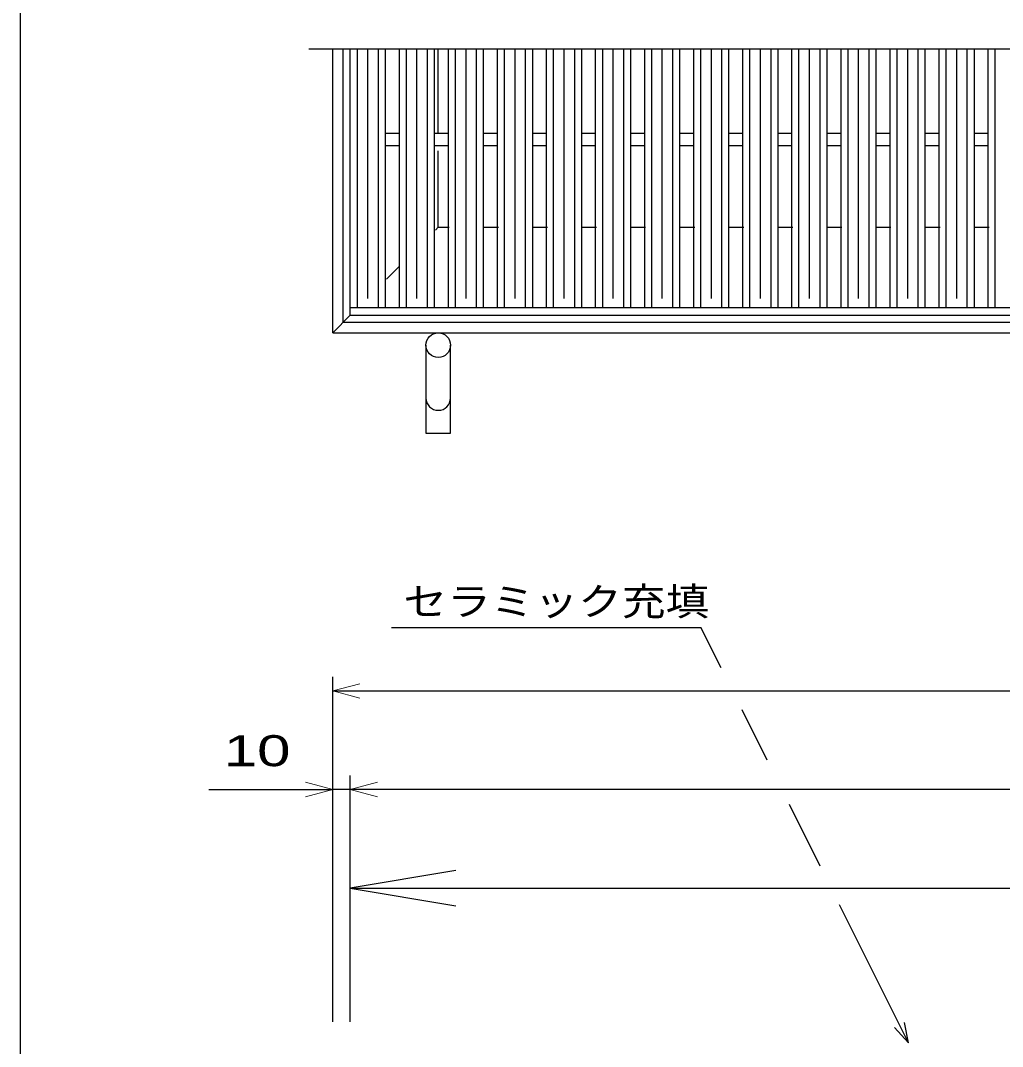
# Model space of a CAD drawing. Units: millimetres, scale not verified. Extents: x -4763 to 1379, y -3371 to 847.
# Drawn here: x -1389 to -830, y -634 to -51 of the extents above; entities that cross this region are included whole.
import ezdxf
from ezdxf.enums import TextEntityAlignment as Align

# ---------------------------------------------------------------- set-up
doc = ezdxf.new("R2010")
doc.units = ezdxf.units.MM
doc.header["$LTSCALE"] = 8
for name, color, linetype, lineweight in [('0_2', 150, 'Continuous', 25), ('16', 3, 'Continuous', 25), ('19', 6, 'Continuous', 25), ('22', 4, 'Continuous', 25)]:
    doc.layers.add(name, color=color, linetype=linetype, lineweight=lineweight)
doc.styles.add('ベクトル', font='')
doc.styles.get('ベクトル').set_extended_font_data('ベクトル')

# ---------------------------------------------------------------- blocks, each defined once
blk = doc.blocks.new('open_arrow')
at = {"color": 0, "linetype": 'Continuous', "lineweight": -2}
blk.add_lwpolyline([(7.5, 1.25), (0, 0), (7.5, -1.25)], dxfattribs=at)

msp = doc.modelspace()

# ---------------------------------------------------------------- linework, layer by layer
at = {"layer": '0_2'}
msp.add_line((-1388.8, -912.8), (-1388.8, 847.2), dxfattribs=at)
at = {"layer": '16'}
for p, q in [((-1224.8, -67.3), (-283.632, -67.3)), ((-1201.3, -214.3), (-1201.3, -67.3)), ((-1197.3, -214.3), (-1197.3, -67.3)), ((-1191.3, -209.3), (-1191.3, -67.3)), ((-1185.3, -214.3), (-1185.3, -67.3)), ((-1181.3, -214.3), (-1181.3, -67.3)), ((-1173.4, -214.3), (-1173.4, -67.3)), ((-1169.4, -214.3), (-1169.4, -67.3)), ((-1163.4, -209.3), (-1163.4, -67.3)), ((-1157.4, -214.3), (-1157.4, -67.3)), ((-1153.4, -214.3), (-1153.4, -67.3)), ((-1145.5, -214.3), (-1145.5, -67.3)), ((-1141.5, -214.3), (-1141.5, -67.3)), ((-1135.5, -209.3), (-1135.5, -67.3)), ((-1129.5, -214.3), (-1129.5, -67.3)), ((-1125.5, -214.3), (-1125.5, -67.3)), ((-1117.6, -214.3), (-1117.6, -67.3)), ((-1113.6, -214.3), (-1113.6, -67.3)), ((-1107.6, -209.3), (-1107.6, -67.3)), ((-1101.6, -214.3), (-1101.6, -67.3)), ((-1097.6, -214.3), (-1097.6, -67.3)), ((-1089.7, -214.3), (-1089.7, -67.3)), ((-1085.7, -214.3), (-1085.7, -67.3)), ((-1079.7, -209.3), (-1079.7, -67.3)), ((-1073.7, -214.3), (-1073.7, -67.3)), ((-1069.7, -214.3), (-1069.7, -67.3)), ((-1061.8, -214.3), (-1061.8, -67.3)), ((-1057.8, -214.3), (-1057.8, -67.3)), ((-1051.8, -209.3), (-1051.8, -67.3)), ((-1045.8, -214.3), (-1045.8, -67.3)), ((-1041.8, -214.3), (-1041.8, -67.3)), ((-1033.9, -214.3), (-1033.9, -67.3)), ((-1029.9, -214.3), (-1029.9, -67.3)), ((-1023.9, -209.3), (-1023.9, -67.3)), ((-1017.9, -214.3), (-1017.9, -67.3)), ((-1013.9, -214.3), (-1013.9, -67.3)), ((-1006, -214.3), (-1006, -67.3)), ((-1002, -214.3), (-1002, -67.3)), ((-996, -209.3), (-996, -67.3)), ((-990, -214.3), (-990, -67.3)), ((-986, -214.3), (-986, -67.3)), ((-978.1, -214.3), (-978.1, -67.3)), ((-974.1, -214.3), (-974.1, -67.3)), ((-968.1, -209.3), (-968.1, -67.3)), ((-962.1, -214.3), (-962.1, -67.3)), ((-958.1, -214.3), (-958.1, -67.3)), ((-950.2, -214.3), (-950.2, -67.3)), ((-946.2, -214.3), (-946.2, -67.3)), ((-940.2, -209.3), (-940.2, -67.3)), ((-934.2, -214.3), (-934.2, -67.3)), ((-930.2, -214.3), (-930.2, -67.3)), ((-922.3, -214.3), (-922.3, -67.3)), ((-918.3, -214.3), (-918.3, -67.3)), ((-912.3, -209.3), (-912.3, -67.3)), ((-906.3, -214.3), (-906.3, -67.3)), ((-902.3, -214.3), (-902.3, -67.3)), ((-894.4, -214.3), (-894.4, -67.3)), ((-890.4, -214.3), (-890.4, -67.3)), ((-884.4, -209.3), (-884.4, -67.3)), ((-878.4, -214.3), (-878.4, -67.3)), ((-874.4, -214.3), (-874.4, -67.3)), ((-866.5, -214.3), (-866.5, -67.3)), ((-862.5, -214.3), (-862.5, -67.3)), ((-856.5, -209.3), (-856.5, -67.3)), ((-850.5, -214.3), (-850.5, -67.3)), ((-846.5, -214.3), (-846.5, -67.3)), ((-838.6, -214.3), (-838.6, -67.3)), ((-834.6, -214.3), (-834.6, -67.3)), ((-1181.3, -115.3), (-1173.4, -115.3)), ((-1153.4, -115.3), (-1145.5, -115.3)), ((-1125.5, -115.3), (-1117.6, -115.3)), ((-1097.6, -115.3), (-1089.7, -115.3)), ((-1069.7, -115.3), (-1061.8, -115.3)), ((-1041.8, -115.3), (-1033.9, -115.3)), ((-1013.9, -115.3), (-1006, -115.3)), ((-986, -115.3), (-978.1, -115.3)), ((-958.1, -115.3), (-950.2, -115.3)), ((-930.2, -115.3), (-922.3, -115.3)), ((-902.3, -115.3), (-894.4, -115.3)), ((-874.4, -115.3), (-866.5, -115.3)), ((-846.5, -115.3), (-838.6, -115.3)), ((-1181.3, -122.3), (-1173.4, -122.3)), ((-1153.4, -122.3), (-1145.5, -122.3)), ((-1125.5, -122.3), (-1117.6, -122.3)), ((-1097.6, -122.3), (-1089.7, -122.3)), ((-1069.7, -122.3), (-1061.8, -122.3)), ((-1041.8, -122.3), (-1033.9, -122.3)), ((-1013.9, -122.3), (-1006, -122.3)), ((-986, -122.3), (-978.1, -122.3)), ((-958.1, -122.3), (-950.2, -122.3)), ((-930.2, -122.3), (-922.3, -122.3)), ((-902.3, -122.3), (-894.4, -122.3)), ((-874.4, -122.3), (-866.5, -122.3)), ((-846.5, -122.3), (-838.6, -122.3)), ((-1201.3, -214.3), (-310.3, -214.3)), ((-1201.3, -218.8), (-1201.3, -214.3)), ((-1201.3, -214.3), (-1181.3, -214.3)), ((-1173.4, -214.3), (-1153.4, -214.3)), ((-1145.5, -214.3), (-1125.5, -214.3)), ((-1117.6, -214.3), (-1097.6, -214.3)), ((-1089.7, -214.3), (-1069.7, -214.3)), ((-1061.8, -214.3), (-1041.8, -214.3)), ((-1033.9, -214.3), (-1013.9, -214.3)), ((-1006, -214.3), (-986, -214.3)), ((-978.1, -214.3), (-958.1, -214.3)), ((-950.2, -214.3), (-930.2, -214.3)), ((-922.3, -214.3), (-902.3, -214.3)), ((-894.4, -214.3), (-874.4, -214.3)), ((-866.5, -214.3), (-846.5, -214.3)), ((-838.6, -214.3), (-818.6, -214.3)), ((-1201.3, -218.8), (-310.3, -218.8))]:
    msp.add_line(p, q, dxfattribs=at)
at = {"layer": '19'}
for p, q in [((-1211.3, -228.8), (-1211.3, -67.3)), ((-1205.3, -222.8), (-1205.3, -67.3)), ((-1151.3, -115.3), (-1151.3, -67.3)), ((-1151.3, -168.8), (-1151.3, -125.3)), ((-1152.9, -170.4), (-1151.3, -168.8)), ((-1151.3, -168.8), (-1145, -168.8)), ((-1125.5, -168.8), (-1117.6, -168.8)), ((-1125, -168.8), (-1117.1, -168.8)), ((-1097.6, -168.8), (-1089.7, -168.8)), ((-1097.1, -168.8), (-1089.2, -168.8)), ((-1069.7, -168.8), (-1061.8, -168.8)), ((-1069.2, -168.8), (-1061.3, -168.8)), ((-1041.8, -168.8), (-1033.9, -168.8)), ((-1041.3, -168.8), (-1033.4, -168.8)), ((-1013.9, -168.8), (-1006, -168.8)), ((-1013.4, -168.8), (-1005.5, -168.8)), ((-986, -168.8), (-978.1, -168.8)), ((-985.5, -168.8), (-977.6, -168.8)), ((-958.1, -168.8), (-950.2, -168.8)), ((-957.6, -168.8), (-949.7, -168.8)), ((-930.2, -168.8), (-922.3, -168.8)), ((-929.7, -168.8), (-921.8, -168.8)), ((-902.3, -168.8), (-894.4, -168.8)), ((-901.8, -168.8), (-893.9, -168.8)), ((-874.4, -168.8), (-866.5, -168.8)), ((-873.9, -168.8), (-866, -168.8)), ((-846.5, -168.8), (-838.6, -168.8)), ((-846, -168.8), (-838.1, -168.8)), ((-1180.8, -198.3), (-1173.4, -190.9)), ((-1211.3, -228.8), (-1201.3, -218.8)), ((-1205.3, -222.8), (-297.3, -222.8)), ((-1211.3, -228.8), (-291.3, -228.8)), ((-1158.3, -235.8), (-1158.3, -285.8)), ((-1144.3, -285.8), (-1144.3, -235.8)), ((-1158.3, -285.8), (-1144.3, -285.8))]:
    msp.add_line(p, q, dxfattribs=at)
msp.add_circle((-1151.3, -235.8), 7, dxfattribs=at)
msp.add_arc((-1151.3, -265.8), 7, 180, 0, dxfattribs=at)
at = {"layer": '22'}
for p, q in [((-1177.938, -396.237), (-1001.938, -396.237)), ((-990.491, -419.131), (-1001.938, -396.237)), ((-1211.3, -604.312), (-1211.3, -424.304)), ((-1211.3, -432.304), (-291.3, -432.304)), ((-964.229, -471.655), (-978.53, -443.053)), ((-1211.3, -620.312), (-1211.3, -480.304)), ((-1201.3, -604.312), (-1201.3, -480.304)), ((-1281.7, -488.304), (-1211.3, -488.304)), ((-1201.3, -488.304), (-1211.3, -488.304)), ((-301.3, -488.304), (-1201.3, -488.304)), ((-934.153, -531.807), (-951.661, -496.79)), ((-1201.3, -620.312), (-1201.3, -536.304)), ((-1201.3, -544.304), (-310.3, -544.304)), ((-883.9, -632.312), (-923.145, -553.822)), ((-883.9, -632.312), (-923.145, -553.822)), ((-883.9, -632.312), (-891.9, -623.512)), ((-883.9, -632.312), (-891.9, -623.512)), ((-883.9, -632.312), (-886.3, -620.632)), ((-883.9, -632.312), (-886.3, -620.632))]:
    msp.add_line(p, q, dxfattribs=at)
at = {"layer": '22', "lineweight": 13}
for p, q in [((-1195.845, -428.163), (-1211.3, -432.304)), ((-1211.3, -432.304), (-1195.845, -436.445)), ((-1211.3, -488.304), (-1226.755, -484.163)), ((-1226.755, -492.445), (-1211.3, -488.304)), ((-1185.845, -484.163), (-1201.3, -488.304)), ((-1201.3, -488.304), (-1185.845, -492.445))]:
    msp.add_line(p, q, dxfattribs=at)

# ---------------------------------------------------------------- block references
at = {"layer": '22', "xscale": 8, "yscale": 8}
msp.add_blockref('open_arrow', (-1201.3, -544.304), dxfattribs=at)

# ---------------------------------------------------------------- texts
at = {"layer": '22', "color": 2, "style": 'ベクトル', "width": 1.15}
msp.add_text('セラミック充填', height=15.84, dxfattribs=at).set_placement((-1171.138, -381.437), align=Align.MIDDLE_LEFT)
at = {"layer": '22', "color": 2, "style": 'ベクトル', "width": 1.45}
msp.add_text('10', height=17.6, dxfattribs=at).set_placement((-1235.3, -480.304), align=Align.BOTTOM_RIGHT)

doc.saveas('drawing.dxf')
